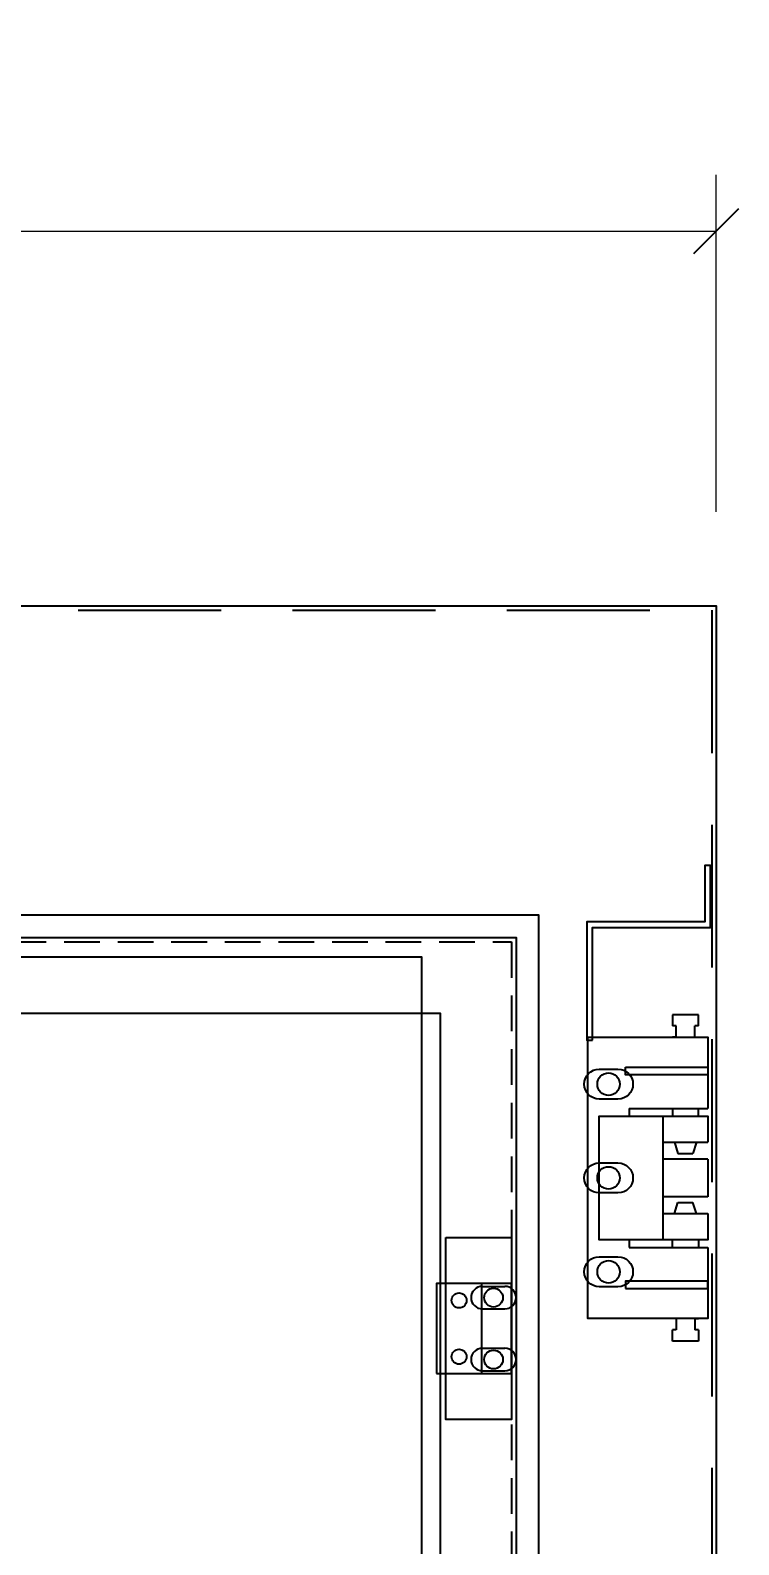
# Model space of a CAD drawing. Header units: millimetres. Extents: x 0 to 5930, y 0 to 4193.
# Drawn here: x 2078.5 to 2267.4, y 3325.7 to 3729.4 of the extents above; entities that cross this region are included whole.
import ezdxf

# ---------------------------------------------------------------- set-up
doc = ezdxf.new("R2010")
doc.units = ezdxf.units.MM
doc.linetypes.add('HIDDEN2', pattern=[4.7624999999999975, 3.174999999999998, -1.587499999999999])
doc.linetypes.add('HIDDENX2', pattern=[19.049999999999997, 12.7, -6.349999999999999])
doc.dimstyles.new('Dim-33', dxfattribs={"dimtxt": 33, "dimasz": 12, "dimexe": 15, "dimexo": 25, "dimgap": 15, "dimtad": 1, "dimdec": 0, "dimtxsty": 'Standard', "dimblk": 'OBLIQUE', "dimcen": 10, "dimclrd": 5, "dimclre": 5, "dimclrt": 3, "dimazin": 3, "dimtfac": 1, "dimtdec": 0, "dimtmove": 0, "dimatfit": 3, "dimldrblk": 'OPEN30', "dimlwd": 9, "dimlwe": 9})

# ---------------------------------------------------------------- blocks, each defined once
blk = doc.blocks.new('*D1')
at = {"color": 5, "lineweight": 9, "ltscale": 3, "transparency": 16777216}
for p, q in [((1461.4303735904978, 3600.989720416317), (1461.4303735904978, 3690.8741688881382)), ((2261.4303735904978, 3600.989720416317), (2261.4303735904978, 3690.8741688881382)), ((1461.4303735904978, 3675.874168888149), (2261.4303735904978, 3675.874168888149))]:
    blk.add_line(p, q, dxfattribs=at)
at = {"color": 0, "linetype": 'ByBlock', "lineweight": -2}
for p, q in [((1467.4303735904978, 3681.874168888149), (1455.4303735904978, 3669.874168888149)), ((2255.4303735904978, 3669.874168888149), (2267.4303735904978, 3681.874168888149))]:
    blk.add_line(p, q, dxfattribs=at)
at = {"layer": 'Defpoints', "color": 0, "ltscale": 3, "transparency": 16777216}
for p in [(2261.4303735904978, 3675.874168888149), (1461.4303735904978, 3575.989720416317), (2261.4303735904978, 3575.989720416317)]:
    blk.add_point(p, dxfattribs=at)
at = {"color": 3, "ltscale": 3, "transparency": 16777216, "insert": (1861.4303735904978, 3707.7230774829586), "char_height": 33, "attachment_point": 5}
blk.add_mtext('800', dxfattribs=at)
blk = doc.blocks.new('_Oblique')
at = {"color": 0, "linetype": 'ByBlock', "lineweight": -2}
blk.add_line((-0.5, -0.5), (0.5, 0.5), dxfattribs=at)
blk = doc.blocks.new('_Open30')
at = {"color": 0, "linetype": 'ByBlock', "lineweight": -2}
for p, q in [((-1, 0.26794919), (0, 0)), ((0, 0), (-1, -0.26794919)), ((0, 0), (-1, 0))]:
    blk.add_line(p, q, dxfattribs=at)
blk = doc.blocks.new('ovan6x9')
at = {"color": 2}
for p, q in [((1.999940003966912, 5.999987423216225), (7.999940003966912, 5.999987423216225)), ((1.999940003966912, -1.25767837744e-05), (7.999940003966912, -1.25767837744e-05))]:
    blk.add_line(p, q, dxfattribs=at)
for centre, start, end in [((1.999940003966912, 2.999987423216225), 90, 270), ((7.999940003966912, 2.999987423216225), 270, 90)]:
    blk.add_arc(centre, 3, start, end, dxfattribs=at)
blk = doc.blocks.new('HL036-1-1')
at = {"color": 1}
blk.add_line((9.5, 36.25), (9.5, 12.25), dxfattribs=at)
for points in [[(0, 48.5), (17.5, 48.5), (17.5, 0), (0, 0)], [(-2.5, 12.25), (17.5, 12.25), (17.5, 36.25), (-2.5, 36.25)]]:
    blk.add_lwpolyline(points, close=True, dxfattribs=at)
for centre, radius in [((3.5, 31.75), 2), ((12.70000000018626, 32.5), 2.5), ((3.5, 16.75), 2), ((12.70000000018626, 16), 2.5)]:
    blk.add_circle(centre, radius, dxfattribs=at)
blk = doc.blocks.new('HL011-1-6')
at = {"color": 1}
for p, q in [((29.5, 81), (22.5, 81)), ((22.5, 81), (22.5, 78)), ((29.5, 78), (29.5, 81)), ((23.5, 77.99999999999272), (22.5, 78)), ((23.5, 75), (23.5, 78)), ((29.5, 78), (28.5, 77.99999999999272)), ((28.5, 75), (28.5, 78)), ((23.5, 75), (22.5, 75)), ((28.5, 75), (29.5, 75)), ((11, 56), (11, 54)), ((11, 56), (32, 56)), ((20, 54), (20, 21)), ((22.5, 56), (22.5, 54)), ((29.5, 54), (29.5, 56)), ((20, 47), (32, 47)), ((23.10000000000582, 47), (24, 44)), ((28.89999999999418, 47), (28, 44)), ((32, 42.5), (20, 42.5)), ((24, 44), (28, 44)), ((32, 32.5), (20, 32.5)), ((23.09999999999127, 28), (24, 31)), ((24, 31), (28, 31)), ((28.90000000000873, 28), (28, 31)), ((20, 28), (32, 28)), ((11.00000000001455, 21), (11.00000000001455, 19)), ((22.5, 19), (22.5, 21)), ((29.5, 21), (29.5, 19)), ((11, 19), (32, 19)), ((23.5, 0), (22.5, 0)), ((23.5, 0), (23.5, -3)), ((28.5, 0), (28.5, -3)), ((28.5, 0), (29.5, 0)), ((22.5, -6), (22.5, -3)), ((23.5, -2.999999999992724), (22.5, -3)), ((29.5, -3), (28.5, -2.999999999992724)), ((29.5, -3), (29.5, -6)), ((29.5, -6), (22.5, -6))]:
    blk.add_line(p, q, dxfattribs=at)
for points in [[(32, 19), (32, 0), (0, 0), (0, 75), (32, 75), (32, 56)], [(32, 28), (32, 21), (3, 21), (3, 54), (32, 54), (32, 47)], [(32, 42.5), (32, 32.5)]]:
    blk.add_lwpolyline(points, dxfattribs=at)
for points in [[(10, 67), (32, 67), (32, 65), (10, 65)], [(10, 8), (32, 8), (32, 10), (10, 10)]]:
    blk.add_lwpolyline(points, close=True, dxfattribs=at)
for centre in [(5.5, 62.5), (5.5, 37.5), (5.5, 12.5)]:
    blk.add_circle(centre, 3, dxfattribs=at)

msp = doc.modelspace()

# ---------------------------------------------------------------- linework, layer by layer
at = {"ltscale": 3}
for points in [[(1461.4303735904978, 3575.989720416317), (2261.4303735904978, 3575.989720416317), (2261.4303735904978, 1975.9897204163099), (1461.4303735904978, 1975.9897204163099)], [(1508.830373590492, 3493.5897204163193), (2214.030373590489, 3493.5897204163193), (2214.030373590489, 2023.3897204163186), (1508.830373590492, 2023.3897204163186)]]:
    msp.add_lwpolyline(points, close=True, dxfattribs=at)
at = {"linetype": 'HIDDENX2', "ltscale": 3}
msp.add_lwpolyline([(1462.6303735904949, 3574.78972041632), (2260.2303735905007, 3574.78972041632), (2260.2303735905007, 1977.1897204163179), (1462.6303735904949, 1977.1897204163179)], close=True, dxfattribs=at)
at = {"color": 33}
msp.add_lwpolyline([(2228.4303735904978, 3460.239720416317), (2228.4303735904978, 3490.239720416317), (2259.9303735904978, 3490.239720416317), (2259.9303735904978, 3506.739720416317), (2258.4303735904978, 3506.739720416317), (2258.4303735904978, 3491.739720416317), (2226.9303735904978, 3491.739720416317), (2226.9303735904978, 3460.239720416317)], close=True, dxfattribs=at)
at = {"color": 6, "ltscale": 3}
msp.add_lwpolyline([(1514.830373590492, 3487.5897204163193), (2208.030373590489, 3487.5897204163193), (2208.030373590489, 2951.78972041632), (1514.830373590492, 2951.78972041632)], close=True, dxfattribs=at)
at = {"color": 6, "linetype": 'HIDDEN2', "ltscale": 3}
msp.add_lwpolyline([(1516.030373590489, 3486.3897204163186), (2206.830373590492, 3486.3897204163186), (2206.830373590492, 2952.989720416317), (1516.030373590489, 2952.989720416317)], close=True, dxfattribs=at)
at = {"color": 1, "ltscale": 3}
msp.add_lwpolyline([(1540.030373590489, 3482.3897204163186), (2182.830373590594, 3482.3897204163186), (2182.830373590594, 2985.989720416317), (1540.030373590489, 2985.989720416317)], close=True, dxfattribs=at)
at = {"color": 3, "ltscale": 3}
msp.add_lwpolyline([(1535.030373590489, 3467.3897204163186), (2187.830373590492, 3467.3897204163186), (2187.830373590492, 2049.5897204163193), (1535.030373590489, 2049.5897204163193)], close=True, dxfattribs=at)
at = {"color": 2}
for points in [[(2230.2303735905007, 3444.489720416317, -0.9999999999999998), (2230.2303735905007, 3452.489720416317), (2235.230373590588, 3452.489720416317, -0.9999999999999998), (2235.230373590588, 3444.489720416317)], [(2230.2303735905007, 3419.489720416317, -0.9999999999999998), (2230.2303735905007, 3427.489720416317), (2235.230373590588, 3427.489720416317, -0.9999999999999998), (2235.230373590588, 3419.489720416317)], [(2230.2303735905007, 3394.489720416317, -0.9999999999999998), (2230.2303735905007, 3402.489720416317), (2235.230373590588, 3402.489720416317, -0.9999999999999998), (2235.230373590588, 3394.489720416317)]]:
    msp.add_lwpolyline(points, format="xyb", close=True, dxfattribs=at)

# ---------------------------------------------------------------- block references
at = {"color": 7}
for name, p in [('HL011-1-6', (2227.2303735905007, 3385.989720416317)), ('HL036-1-1', (2189.3405294463882, 3359.0897204163193)), ('ovan6x9', (2197.040589442593, 3388.5897329931067)), ('ovan6x9', (2197.040589442593, 3372.0897329930995))]:
    msp.add_blockref(name, p, dxfattribs=at)

# ---------------------------------------------------------------- dimensions: what is measured, and where the dimension line sits
at = {"ltscale": 3}
dim = msp.add_linear_dim(base=(2261.4303735904978, 3675.874168888149), p1=(1461.4303735904978, 3575.989720416317), p2=(2261.4303735904978, 3575.989720416317), dimstyle='Dim-33', dxfattribs=at)
dim.commit()
dim.dimension.update_dxf_attribs({"geometry": '*D1', "text_midpoint": (1861.4303735904978, 3707.7230774829586)})

doc.saveas('drawing.dxf')
